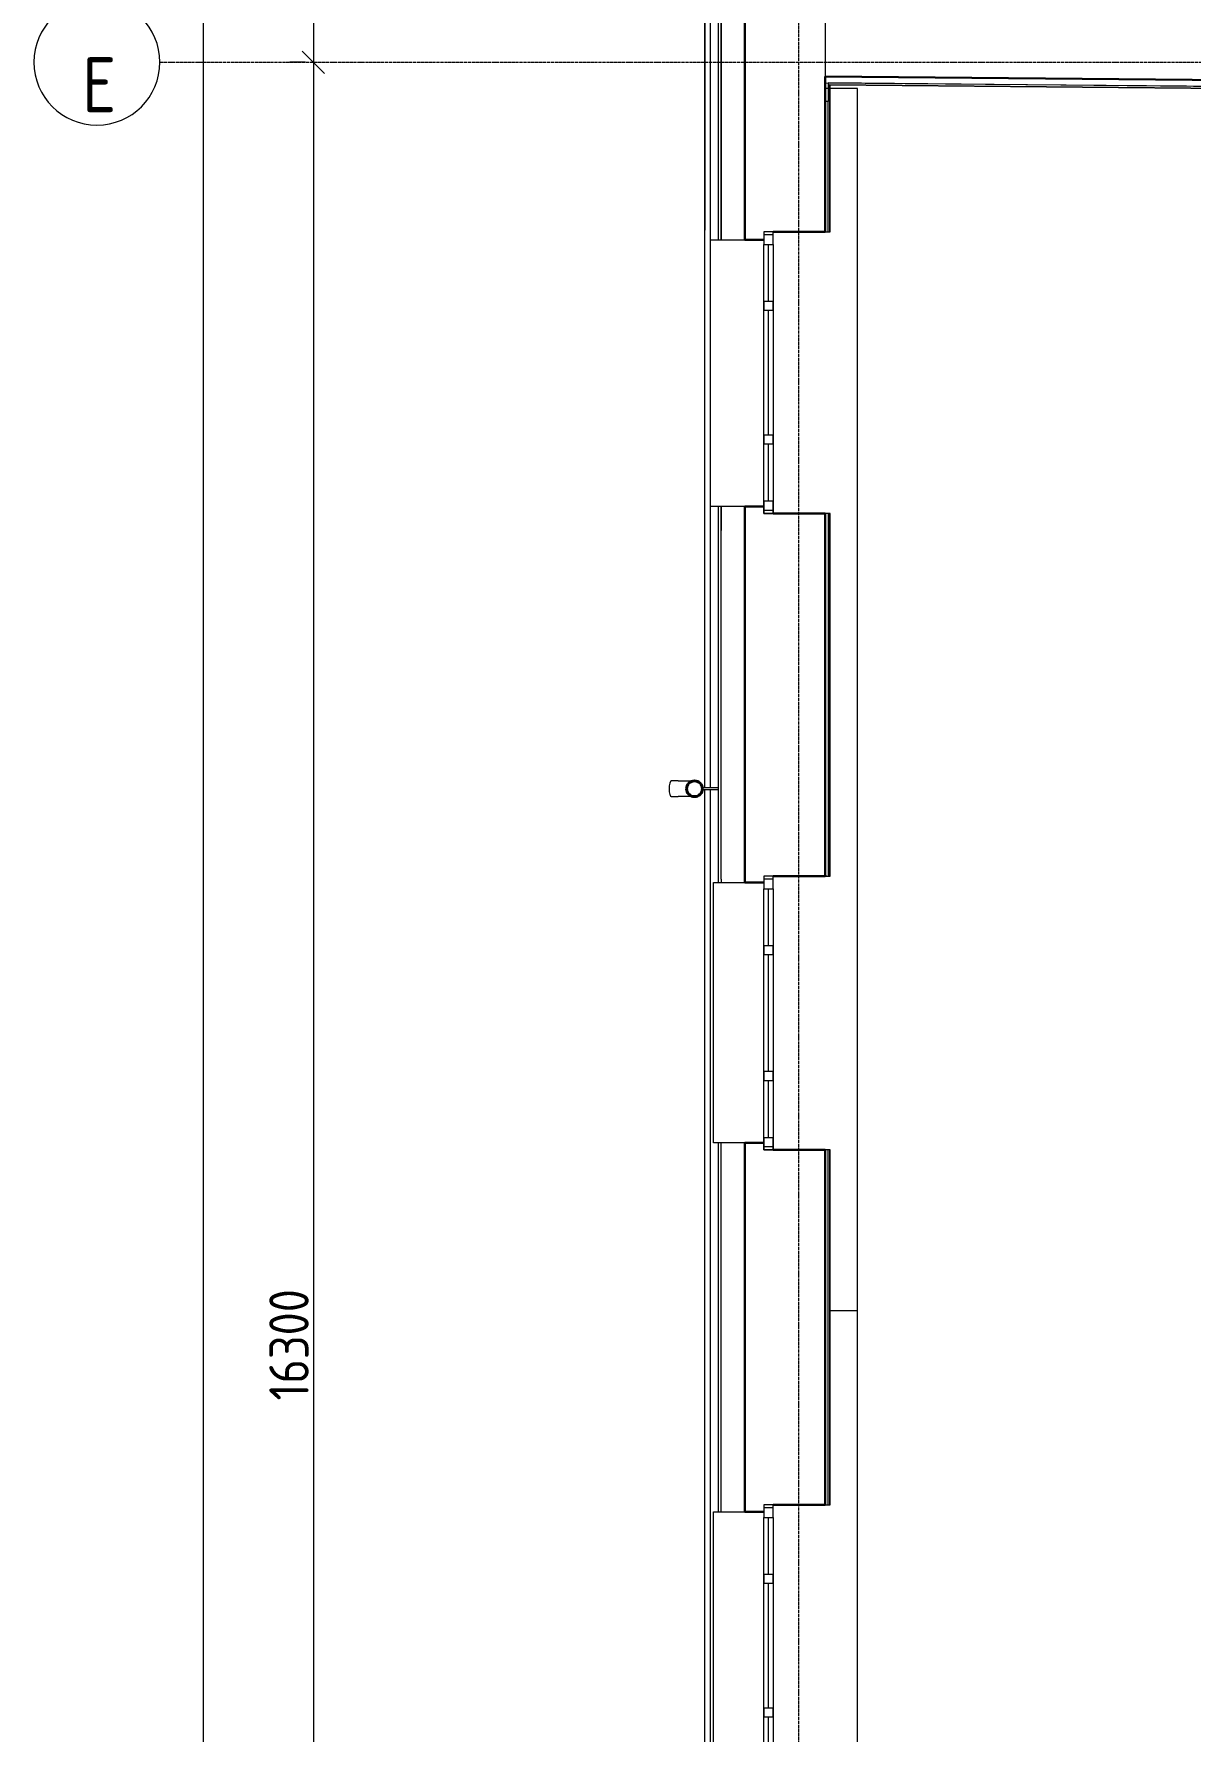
# Model space of a CAD drawing. Header units: millimetres. Extents: x -42533 to 645315, y 3457 to 82611.
# Drawn here: x 405242 to 412586, y 52585 to 63370 of the extents above; entities that cross this region are included whole.
import ezdxf

# ---------------------------------------------------------------- set-up
doc = ezdxf.new("R2010")
doc.units = ezdxf.units.MM
doc.linetypes.add('ADSK_Линия сетки', pattern=[25, 20, -2.5, 0, -2.5])
for name, color, linetype, lineweight in [('_ Окна', 7, 'Continuous', 9), ('Обобщенные модели', 7, 'Continuous', 18), ('Окна', 7, 'Continuous', 9), ('Оси', 253, 'Continuous', 9), ('Перекрытие', 7, 'Continuous', 18), ('Размеры', 7, 'Continuous', 9), ('Стены наружные', 7, 'Continuous', 18), ('Стены несущие', 7, 'Continuous', 30), ('Стены отделка', 7, 'Continuous', 30), ('Стены штриховка', 7, 'Continuous', 9), ('ШТРИХОВКА', 252, 'Continuous', 15)]:
    doc.layers.add(name, color=color, linetype=linetype, lineweight=lineweight)
doc.styles.add('GOST Common', font='GOST_Common.ttf', dxfattribs={"width": 0.9, "height": 350})
doc.styles.add('GOST Common_1', font='GOST_Common.ttf', dxfattribs={"width": 0.9, "height": 250})
doc.dimstyles.new('ADSK_Основной_2_5_мм', dxfattribs={"dimscale": 304.8, "dimtxt": 251.428749, "dimasz": 0.463911, "dimexe": 0.492126, "dimexo": 0.492126, "dimgap": 0.098425, "dimtad": 1, "dimrnd": 0.01, "dimdsep": 46, "dimtxsty": 'GOST Common_1', "dimblk1": 'OBLIQUE', "dimblk2": 'OBLIQUE', "dimsah": 1, "dimcen": 0.09, "dimdle": 0.492126, "dimazin": 2, "dimtfac": 1, "dimtdec": 4, "dimtix": 1, "dimtmove": 0, "dimatfit": 3, "dimfxl": 1, "dimtvp": 1, "dimtolj": 1, "dimtzin": 0, "dimlwd": 20, "dimlwe": 20, "dimarcsym": 2})

# ---------------------------------------------------------------- blocks, each defined once
blk = doc.blocks.new('_Oblique')
at = {"color": 0, "linetype": 'ByBlock', "lineweight": -2}
blk.add_line((-0.5, -0.5), (0.5, 0.5), dxfattribs=at)
blk = doc.blocks.new('*D1138')
at = {"layer": 'Defpoints', "color": 0, "transparency": 16777216}
for p in [(-9677, 43374), (-9777, 324), (-9677, 324)]:
    blk.add_point(p, dxfattribs=at)
at = {"layer": 'Размеры', "color": 0, "lineweight": 20, "transparency": 16777216}
for p, q in [((-9777, 43524), (-9777, 174)), ((-9827, 43374), (-9927, 43374)), ((-9827, 324), (-9927, 324))]:
    blk.add_line(p, q, dxfattribs=at)
at = {"layer": 'Размеры', "color": 0, "lineweight": 20, "transparency": 16777216, "xscale": 141.4, "yscale": 141.4, "zscale": 141.4}
for p, rotation in [((-9777, 43374), 90), ((-9777, 324), 270)]:
    blk.add_blockref('_Oblique', p, dxfattribs=dict(at, rotation=rotation))
at = {"layer": 'Размеры', "color": 0, "lineweight": 20, "transparency": 16777216, "insert": (-9932, 21849), "char_height": 250, "width": 971.62, "attachment_point": 5, "rotation": 90, "style": 'GOST Common_1'}
blk.add_mtext('\\A1;43050', dxfattribs=at)
blk = doc.blocks.new('*D1139')
at = {"layer": 'Defpoints', "color": 0, "transparency": 16777216}
for p in [(-8977, 43374), (-9077, 36874), (-8977, 36874)]:
    blk.add_point(p, dxfattribs=at)
at = {"layer": 'Размеры', "color": 0, "lineweight": 20, "transparency": 16777216}
for p, q in [((-9077, 43524), (-9077, 36724)), ((-9127, 43374), (-9227, 43374)), ((-9127, 36874), (-9227, 36874))]:
    blk.add_line(p, q, dxfattribs=at)
at = {"layer": 'Размеры', "color": 0, "lineweight": 20, "transparency": 16777216, "xscale": 141.4, "yscale": 141.4, "zscale": 141.4}
for p, rotation in [((-9077, 43374), 90), ((-9077, 36874), 270)]:
    blk.add_blockref('_Oblique', p, dxfattribs=dict(at, rotation=rotation))
at = {"layer": 'Размеры', "color": 0, "lineweight": 20, "transparency": 16777216, "insert": (-9232, 40124), "char_height": 250, "width": 756.84, "attachment_point": 5, "rotation": 90, "style": 'GOST Common_1'}
blk.add_mtext('\\A1;6500', dxfattribs=at)
blk = doc.blocks.new('*D1140')
at = {"layer": 'Defpoints', "color": 0, "transparency": 16777216}
for p in [(-8977, 36874), (-9077, 20574), (-8977, 20574)]:
    blk.add_point(p, dxfattribs=at)
at = {"layer": 'Размеры', "color": 0, "lineweight": 20, "transparency": 16777216}
for p, q in [((-9077, 37024), (-9077, 20424)), ((-9127, 36874), (-9227, 36874)), ((-9127, 20574), (-9227, 20574))]:
    blk.add_line(p, q, dxfattribs=at)
at = {"layer": 'Размеры', "color": 0, "lineweight": 20, "transparency": 16777216, "xscale": 141.4, "yscale": 141.4, "zscale": 141.4}
for p, rotation in [((-9077, 36874), 90), ((-9077, 20574), 270)]:
    blk.add_blockref('_Oblique', p, dxfattribs=dict(at, rotation=rotation))
at = {"layer": 'Размеры', "color": 0, "lineweight": 20, "transparency": 16777216, "insert": (-9232, 28724), "char_height": 250, "width": 889.8, "attachment_point": 5, "rotation": 90, "style": 'GOST Common_1'}
blk.add_mtext('\\A1;16300', dxfattribs=at)
blk = doc.blocks.new('План 4 этажа')
at = {"layer": 'Обобщенные модели', "lineweight": 9}
h = blk.add_hatch(dxfattribs=at)
h.set_pattern_fill('FP_18', color=8, angle=90, style=0, pattern_type=2)
h.set_pattern_definition([(45, (591.94, 243.9), (-106.066, 106.066), [])])
h.paths.add_polyline_path([(-6644.722, 32208.588), (-6624.674, 32218.243), (-6610.8, 32235.64), (-6605.848, 32257.334), (-6610.8, 32279.029), (-6624.674, 32296.426), (-6644.722, 32306.081), (-6666.974, 32306.081), (-6687.023, 32296.426), (-6700.897, 32279.029), (-6705.848, 32257.334), (-6700.897, 32235.64), (-6687.023, 32218.243), (-6666.974, 32208.588), (-6662.715, 32208.588)])
at = {"layer": '_ Окна', "color": 8, "lineweight": 18}
for p, q in [((-6155.848, 35796.673), (-6215.848, 35796.673)), ((-6215.848, 35796.673), (-6215.848, 35716.673)), ((-6215.848, 35716.673), (-6155.848, 35716.673)), ((-6155.848, 35716.673), (-6155.848, 35796.673)), ((-6215.848, 35356.673), (-6155.848, 35356.673)), ((-6215.848, 35296.673), (-6215.848, 35356.673)), ((-6155.848, 35296.673), (-6215.848, 35296.673)), ((-6155.848, 35356.673), (-6155.848, 35296.673)), ((-6215.848, 34506.673), (-6155.848, 34506.673)), ((-6215.848, 34446.673), (-6215.848, 34506.673)), ((-6155.848, 34446.673), (-6215.848, 34446.673)), ((-6155.848, 34506.673), (-6155.848, 34446.673)), ((-6215.848, 34086.673), (-6155.848, 34086.673)), ((-6215.848, 34006.673), (-6215.848, 34086.673)), ((-6155.848, 34086.673), (-6155.848, 34006.673)), ((-6155.848, 34006.673), (-6215.848, 34006.673)), ((-6155.848, 31702.155), (-6215.848, 31702.155)), ((-6215.848, 31702.155), (-6215.848, 31622.155)), ((-6215.848, 31622.155), (-6155.848, 31622.155)), ((-6155.848, 31622.155), (-6155.848, 31702.155)), ((-6215.848, 31262.155), (-6155.848, 31262.155)), ((-6215.848, 31202.155), (-6215.848, 31262.155)), ((-6155.848, 31202.155), (-6215.848, 31202.155)), ((-6155.848, 31262.155), (-6155.848, 31202.155)), ((-6215.848, 30462.155), (-6155.848, 30462.155)), ((-6215.848, 30402.155), (-6215.848, 30462.155)), ((-6155.848, 30462.155), (-6155.848, 30402.155)), ((-6155.848, 30402.155), (-6215.848, 30402.155)), ((-6215.848, 30042.155), (-6155.848, 30042.155)), ((-6215.848, 29962.155), (-6215.848, 30042.155)), ((-6155.848, 30042.155), (-6155.848, 29962.155)), ((-6155.848, 29962.155), (-6215.848, 29962.155)), ((-6155.848, 27707.158), (-6215.848, 27707.158)), ((-6215.848, 27707.158), (-6215.848, 27627.158)), ((-6215.848, 27627.158), (-6155.848, 27627.158)), ((-6155.848, 27627.158), (-6155.848, 27707.158)), ((-6215.848, 27267.158), (-6155.848, 27267.158)), ((-6215.848, 27207.158), (-6215.848, 27267.158)), ((-6155.848, 27207.158), (-6215.848, 27207.158)), ((-6155.848, 27267.158), (-6155.848, 27207.158)), ((-6215.848, 26417.158), (-6155.848, 26417.158)), ((-6215.848, 26357.158), (-6215.848, 26417.158)), ((-6155.848, 26357.158), (-6215.848, 26357.158)), ((-6155.848, 26417.158), (-6155.848, 26357.158))]:
    blk.add_line(p, q, dxfattribs=at)
at = {"layer": '_ Окна', "color": 8}
for p, q in [((-6155.848, 35776.673), (-6215.848, 35776.673)), ((-6185.848, 35356.673), (-6185.848, 35716.673)), ((-6185.848, 34506.673), (-6185.848, 35296.673)), ((-6185.848, 34086.673), (-6185.848, 34446.673)), ((-6155.848, 34026.673), (-6215.848, 34026.673)), ((-6155.848, 31682.155), (-6215.848, 31682.155)), ((-6185.848, 31262.155), (-6185.848, 31622.155)), ((-6185.848, 30462.155), (-6185.848, 31202.155)), ((-6185.848, 30042.155), (-6185.848, 30402.155)), ((-6155.848, 29982.155), (-6215.848, 29982.155)), ((-6155.848, 27687.158), (-6215.848, 27687.158)), ((-6185.848, 27267.158), (-6185.848, 27627.158)), ((-6185.848, 26417.158), (-6185.848, 27207.158)), ((-6185.848, 25997.158), (-6185.848, 26357.158))]:
    blk.add_line(p, q, dxfattribs=at)
at = {"layer": 'Обобщенные модели', "color": 8}
for p, q in [((-6759.496, 32307.334), (-6802, 32307.334)), ((-6505.848, 32262.334), (-6604.989, 32262.334)), ((-6604.989, 32252.334), (-6505.848, 32252.334)), ((-6802, 32207.334), (-6759.496, 32207.334))]:
    blk.add_line(p, q, dxfattribs=at)
at = {"layer": 'Обобщенные модели', "color": 8, "flags": 128}
for points in [[(-6759.496, 32307.334), (-6753.828, 32307.334), (-6748.243, 32307.334), (-6742.751, 32307.334), (-6737.36, 32307.334), (-6732.078, 32307.334), (-6726.914, 32307.334), (-6721.876, 32307.334), (-6716.973, 32307.334), (-6712.212, 32307.334), (-6707.601, 32307.334), (-6703.147, 32307.334), (-6698.857, 32307.334), (-6694.738, 32307.334), (-6690.798, 32307.334), (-6687.041, 32307.334), (-6683.474, 32307.334), (-6680.103, 32307.334), (-6676.933, 32307.334), (-6673.97, 32307.334), (-6671.217, 32307.334), (-6668.865, 32307.334)], [(-6668.865, 32207.334), (-6670.136, 32207.334), (-6672.799, 32207.334), (-6675.675, 32207.334), (-6678.76, 32207.334), (-6682.048, 32207.334), (-6685.534, 32207.334), (-6689.212, 32207.334), (-6693.077, 32207.334), (-6697.123, 32207.334), (-6701.342, 32207.334), (-6705.729, 32207.334), (-6710.276, 32207.334), (-6714.975, 32207.334), (-6719.82, 32207.334), (-6724.803, 32207.334), (-6729.915, 32207.334), (-6735.149, 32207.334), (-6740.496, 32207.334), (-6745.947, 32207.334), (-6751.495, 32207.334), (-6757.129, 32207.334), (-6759.496, 32207.334)]]:
    blk.add_lwpolyline(points, dxfattribs=at)
at = {"layer": 'Обобщенные модели', "color": 8}
for start, end in [(0, 180), (180, 0)]:
    blk.add_arc((-6655.848, 32257.334), 52, start, end, dxfattribs=at)
at = {"layer": 'Обобщенные модели', "color": 8, "lineweight": 40}
for start, end in [(0, 180), (180, 0)]:
    blk.add_arc((-6655.848, 32257.334), 50, start, end, dxfattribs=at)
at = {"layer": 'Обобщенные модели', "color": 8}
for start_param, end_param in [(3.141592654, 4.71238898), (4.71238898, 6.283185307)]:
    blk.add_ellipse((-6802, 32257.334), major_axis=(0, -50), ratio=0.309016994, start_param=start_param, end_param=end_param, dxfattribs=at)
at = {"layer": 'Окна', "color": 8}
for p, q in [((-6215.848, 35796.673), (-6215.848, 35716.673)), ((-6155.848, 35796.673), (-6215.848, 35796.673)), ((-6215.848, 35356.673), (-6215.848, 35716.673)), ((-6155.848, 35716.673), (-6155.848, 35796.673)), ((-6155.848, 35716.673), (-6155.848, 35356.673)), ((-6215.848, 35356.673), (-6215.848, 35296.673)), ((-6215.848, 34506.673), (-6215.848, 35296.673)), ((-6155.848, 35296.673), (-6155.848, 35356.673)), ((-6155.848, 35296.673), (-6155.848, 34506.673)), ((-6215.848, 34506.673), (-6215.848, 34446.673)), ((-6215.848, 34086.673), (-6215.848, 34446.673)), ((-6155.848, 34446.673), (-6155.848, 34506.673)), ((-6155.848, 34446.673), (-6155.848, 34086.673)), ((-6215.848, 34086.673), (-6215.848, 34006.673)), ((-6155.848, 34006.673), (-6155.848, 34086.673)), ((-6215.848, 34006.673), (-6155.848, 34006.673)), ((-6215.848, 31702.155), (-6215.848, 31622.155)), ((-6155.848, 31702.155), (-6215.848, 31702.155)), ((-6215.848, 31262.155), (-6215.848, 31622.155)), ((-6155.848, 31622.155), (-6155.848, 31702.155)), ((-6155.848, 31622.155), (-6155.848, 31262.155)), ((-6215.848, 31262.155), (-6215.848, 31202.155)), ((-6215.848, 30462.155), (-6215.848, 31202.155)), ((-6155.848, 31202.155), (-6155.848, 31262.155)), ((-6155.848, 31202.155), (-6155.848, 30462.155)), ((-6215.848, 30462.155), (-6215.848, 30402.155)), ((-6155.848, 30402.155), (-6155.848, 30462.155)), ((-6215.848, 30042.155), (-6215.848, 30402.155)), ((-6155.848, 30402.155), (-6155.848, 30042.155)), ((-6215.848, 30042.155), (-6215.848, 29962.155)), ((-6155.848, 29962.155), (-6155.848, 30042.155)), ((-6215.848, 29962.155), (-6155.848, 29962.155)), ((-6215.848, 27707.158), (-6215.848, 27627.158)), ((-6155.848, 27707.158), (-6215.848, 27707.158)), ((-6215.848, 27267.158), (-6215.848, 27627.158)), ((-6155.848, 27627.158), (-6155.848, 27707.158)), ((-6155.848, 27627.158), (-6155.848, 27267.158)), ((-6215.848, 27267.158), (-6215.848, 27207.158)), ((-6215.848, 26417.158), (-6215.848, 27207.158)), ((-6155.848, 27207.158), (-6155.848, 27267.158)), ((-6155.848, 27207.158), (-6155.848, 26417.158)), ((-6215.848, 26417.158), (-6215.848, 26357.158)), ((-6215.848, 25997.158), (-6215.848, 26357.158)), ((-6155.848, 26357.158), (-6155.848, 26417.158)), ((-6155.848, 26357.158), (-6155.848, 25997.158))]:
    blk.add_line(p, q, dxfattribs=at)
at = {"layer": 'Оси', "color": 8, "linetype": 'ADSK_Линия сетки'}
for p, q in [((-5993.495, -3353.101), (-5993.495, 44439.553)), ((-10052.178, 36874.489), (56511.792, 36874.489))]:
    blk.add_line(p, q, dxfattribs=at)
at = {"layer": 'Оси', "color": 8, "lineweight": 20}
for start, end in [(90, 270), (270, 90)]:
    blk.add_arc((-10452.178, 36874.489), 400, start, end, dxfattribs=at)
at = {"layer": 'Перекрытие', "color": 8}
for p, q in [((-5805.848, 36707.96), (-5825.848, 36707.96)), ((-5619.637, 36707.96), (-5793.898, 36707.96)), ((-5619.637, 21537.605), (-5619.637, 36707.96)), ((-5815.848, 31701.675), (-6155.848, 31701.675)), ((-5793.848, 28941.209), (-5619.637, 28941.209))]:
    blk.add_line(p, q, dxfattribs=at)
at = {"layer": 'Стены наружные', "color": 8}
for p, q in [((-6590.848, 32262.111), (-6590.848, 43352.558)), ((-6555.848, 43352.683), (-6555.848, 32261.986)), ((-6555.848, 35746.673), (-6505.848, 35746.673)), ((-6505.848, 34051.673), (-6555.848, 34051.673)), ((-6590.848, 20667.125), (-6590.848, 32252.558)), ((-6555.848, 32252.683), (-6555.848, 20667.125)), ((-6535.848, 30007.155), (-6535.848, 31662.155)), ((-6535.848, 31662.155), (-6505.848, 31662.155)), ((-6505.848, 30007.155), (-6535.848, 30007.155)), ((-6535.848, 25962.158), (-6535.848, 27662.158)), ((-6535.848, 27662.158), (-6505.848, 27662.158))]:
    blk.add_line(p, q, dxfattribs=at)
at = {"layer": 'Стены несущие', "color": 8}
for p, q in [((-6335.848, 43588.626), (-6335.848, 35746.673)), ((-6335.848, 35746.673), (-6335.848, 42998.612)), ((-5825.848, 36783.642), (201.939, 36730.717)), ((-5825.848, 35796.673), (-5825.848, 36783.642)), ((-6335.848, 35746.673), (-6215.848, 35746.673)), ((-6155.848, 35796.673), (-5825.848, 35796.673)), ((-6335.848, 34051.673), (-6335.848, 31682.155)), ((-6215.848, 34051.673), (-6335.848, 34051.673)), ((-5825.848, 34006.673), (-6155.848, 34006.673)), ((-5825.848, 34006.673), (-5825.848, 31702.155)), ((-6335.848, 31662.155), (-6335.848, 33897.89)), ((-6335.848, 31662.155), (-6215.848, 31662.155)), ((-6155.848, 31702.155), (-5825.848, 31702.155)), ((-6335.848, 27662.158), (-6335.848, 30007.155)), ((-6215.848, 30007.155), (-6335.848, 30007.155)), ((-5825.848, 29962.155), (-6155.848, 29962.155)), ((-5825.848, 29962.155), (-5825.848, 27707.158)), ((-6335.848, 27662.158), (-6215.848, 27662.158)), ((-6155.848, 27707.158), (-5825.848, 27707.158))]:
    blk.add_line(p, q, dxfattribs=at)
at = {"layer": 'Стены отделка', "color": 8, "lineweight": 9}
for p, q in [((-6590.848, 43845.358), (-6590.848, 35807.743)), ((-6505.848, 43759.771), (-6505.848, 35746.673)), ((-5827.896, 36783.66), (-5828.247, 36743.662)), ((-5825.848, 36783.642), (-5827.896, 36783.66)), ((-5828.247, 36743.662), (182.643, 36690.885)), ((-5805.848, 36743.47), (-5805.848, 36623.8)), ((175.997, 36685.644), (-5805.848, 36743.47)), ((-5793.848, 35796.673), (-5793.848, 36731.354)), ((-5793.848, 36731.354), (175.881, 36673.644)), ((-5805.848, 36623.8), (-5825.848, 36623.8)), ((-6505.848, 35746.673), (-6485.848, 35746.673)), ((-6485.848, 35746.673), (-6335.848, 35746.673)), ((-5825.848, 35796.673), (-5793.848, 35796.673)), ((-6505.848, 34051.673), (-6505.848, 31662.155)), ((-6485.848, 34051.673), (-6505.848, 34051.673)), ((-6335.848, 34051.673), (-6485.848, 34051.673)), ((-6485.848, 34051.673), (-6485.848, 33897.89)), ((-6335.848, 33897.89), (-6335.848, 34051.673)), ((-5793.848, 34006.673), (-5825.848, 34006.673)), ((-5805.848, 34006.673), (-5805.848, 33852.89)), ((-5793.848, 31702.155), (-5793.848, 34006.673)), ((-5805.848, 31722.155), (-5805.848, 31702.155)), ((-6505.848, 31662.155), (-6335.848, 31662.155)), ((-6485.848, 31682.155), (-6485.848, 31662.155)), ((-5825.848, 31702.155), (-5793.848, 31702.155)), ((-6505.848, 30007.155), (-6505.848, 27662.158)), ((-6335.848, 30007.155), (-6505.848, 30007.155)), ((-5793.848, 29962.155), (-5825.848, 29962.155)), ((-5793.848, 27707.158), (-5793.848, 29962.155)), ((-6505.848, 27662.158), (-6335.848, 27662.158)), ((-5825.848, 27707.158), (-5793.848, 27707.158))]:
    blk.add_line(p, q, dxfattribs=at)
at = {"layer": 'Стены штриховка', "color": 8}
for p, q in [((-6485.848, 35746.673), (-6485.848, 43759.637)), ((-6485.848, 43739.636), (-6485.848, 35746.673)), ((-5825.848, 37163.657), (-5825.848, 36783.642)), ((-5795.848, 35796.673), (-5795.848, 36733.373)), ((-5795.848, 36733.373), (175.901, 36675.644)), ((-5805.848, 35796.673), (-5805.848, 36623.8)), ((-6485.848, 31682.155), (-6485.848, 34051.673)), ((-5795.848, 31702.155), (-5795.848, 34006.673)), ((-5805.848, 33852.89), (-5805.848, 31722.155)), ((-6485.848, 27662.158), (-6485.848, 30007.155)), ((-5805.848, 27707.158), (-5805.848, 29962.155)), ((-5795.848, 27707.158), (-5795.848, 29962.155))]:
    blk.add_line(p, q, dxfattribs=at)
at = {"layer": 'Оси', "color": 8, "insert": (-10437.7, 36731.638), "char_height": 350, "width": 232.2, "attachment_point": 5, "line_spacing_factor": 1.022766, "style": 'GOST Common'}
blk.add_mtext('\\pxqc,t0.25714,0.51429,0.77143,1.02857,1.28571,1.54286,1.8,2.05714,2.31429,2.57143,2.82857,3.08571,3.34286,3.6,3.85714,4.11429,4.37143,4.62857,4.88571,5.14286,5.4,5.65714,5.91429,6.17143,6.42857,6.68571,6.94286,7.2,7.45714,7.71429,7.97143,8.22857;{Е}', dxfattribs=at)
at = {"layer": 'Размеры', "color": 8, "lineweight": 20}
for base, p1, p2, override, picture, middle in [((-9777.024, 324.489), (-9677.039, 43374.489), (-9677.039, 324.489), {"dimpost": '<>', "dimfxl": 43050}, '*D1138', (-9932.024, 21849.489)), ((-9077.024, 36874.489), (-8977.039, 43374.489), (-8977.039, 36874.489), {"dimpost": '<>', "dimfxl": 6500}, '*D1139', (-9232.024, 40124.489)), ((-9077.024, 20574.489), (-8977.039, 36874.489), (-8977.039, 20574.489), {"dimpost": '<>', "dimfxl": 16300}, '*D1140', (-9232.024, 28724.489))]:
    dim = blk.add_linear_dim(base=base, p1=p1, p2=p2, angle=90, dimstyle='ADSK_Основной_2_5_мм', override=override, dxfattribs=at)
    dim.commit()
    dim.dimension.update_dxf_attribs({"geometry": picture, "text_midpoint": middle})

msp = doc.modelspace()

# ---------------------------------------------------------------- block references
at = {"layer": 'ШТРИХОВКА'}
msp.add_blockref('План 4 этажа', (416094.2, 26315.8), dxfattribs=at)

doc.saveas('drawing.dxf')
